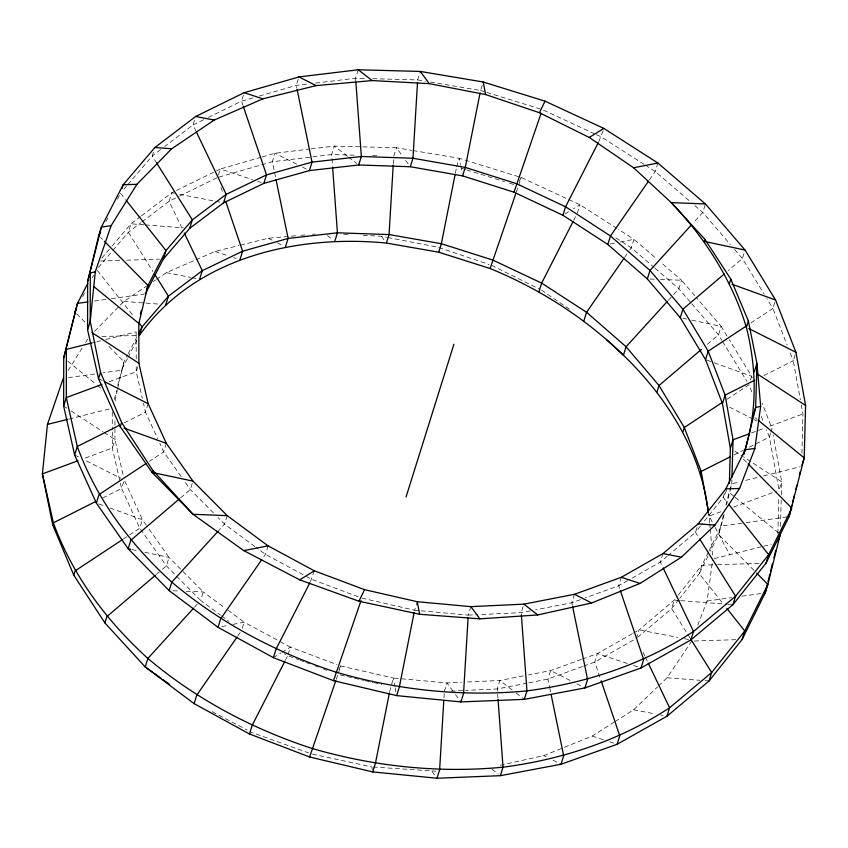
<?xml version="1.0" encoding="UTF-8"?>
<svg xmlns="http://www.w3.org/2000/svg" width="848" height="848" viewBox="0 0 848 848"><rect width="100%" height="100%" fill="white"/><g stroke="black" fill="none" stroke-linecap="round" stroke-linejoin="round"><path stroke-width="0.64" stroke-dasharray="4.24 3.18" d="M777.87 533.53L778.856 496.811M780.499 526.364L781.199 500.14M781.337 494.893L781.686 481.77L773.206 435.098M801.89 453.288L802.939 413.941L801.296 404.867M731.866 479.968L731.76 483.848L726.683 504.316M393.281 164.067L393.589 158.852M443.949 697.957L444.257 692.731M697.787 625.305L707.062 601.031L712.649 560.199M455.376 173.204L456.404 168.074M389.677 691.65L393.355 678.04L446.991 682.947L461.556 682.258M114.385 399.366L116.526 390.504M117.745 385.437L124.052 361.767L127.656 354.793M117.353 389.624L114.915 402.312M117.66 388.352L124.052 361.767L108.258 345.761M136.21 358.895L136.168 331.907L136.782 329.384M723.386 515.361L718.638 534.547L710.423 551.147M725.93 505.122L729.1 492.328L734.22 496.525M724.15 514.556L718.638 534.547L753.925 570.344M153.403 152.343L152.258 155.968L127.37 185.182M194.542 120.098L193.015 124.953L164.798 146.428M137.747 366.898L136.221 371.742L142.305 398.263M218.371 175.059L220.268 168.996L261.014 157.283M243.418 95.114L241.521 101.166L242.793 104.919M148.146 403.68L145.485 412.16L157.622 438.628M166.356 443.387L163.696 451.867L149.439 461.28M298.178 79.362L296.281 85.415L296.8 87.98M192.22 483.53L190.312 489.593L180.232 498.179M358.259 69.769L355.598 78.239L355.789 80.857M227.222 515.648L224.561 524.117L219.282 529.926M242.263 628.241L244.16 622.188L226.352 609.002M268.074 545.868L265.413 554.348L262.435 558.652M393.748 156.233L396.408 147.753L411.81 150.34M372.77 78.705L417.661 79.924L420.322 71.444M288.119 654.391L290.398 647.119L279.988 641.512M314.311 570.81L310.463 581.622M456.659 166.791L459.309 158.311L521.128 177.476L579.947 204.739L617.429 228.737M430.498 82.076L480.572 90.471L483.222 82.002M338.352 673.227L340.631 665.956L393.355 678.04L395.009 686.827M361.884 598.126L414.608 610.21L416.887 602.939M577.287 213.219L579.947 204.739L573.555 208.693M603.098 130.846L598.826 141.563M444.341 691.427L446.991 682.947L454.719 693.494M421.159 610.804L468.255 615.118L470.905 606.638M657.878 163.017L655.218 171.497L649.261 180.094M523.089 606.574L521.191 612.627L521.382 615.235M574.499 594.289L571.849 602.758L572.368 605.324M705.059 205.163L702.78 212.435L693.102 223.066M621.351 577.276L618.69 585.756L619.962 589.498M743.94 253.69L742.413 258.534L728.305 270.565M583.678 666.093L594.777 662.065L636.413 638.364L639.074 629.884L674.255 600.14L677.51 596.027M662.988 553.574L660.327 562.054L628.824 579.99M697.035 527.467L695.508 532.311L668.372 555.249M750.501 379.936L751.646 376.3L729.291 339.688M774.796 302.418L772.899 308.471L787.124 344.966M724.33 493.737L723.196 497.373L701.211 525.113M729.863 489.911L731.76 483.848L739.371 481.95M770.514 433.455L769.38 437.091L779.026 490.25L781.686 481.77L743.473 456.818M770.896 432.247L772.03 428.611L762.076 403.065M795.191 354.718L793.293 360.782L800.353 399.673M336.253 679.375L337.97 674.436L363.697 680.329M516.326 192.125L521.128 177.476L519.485 180.878M338.988 669.358L340.631 665.956M726.715 490.261L723.196 497.373L727.255 502.493M708.387 552.154L701.932 565.203L699.282 573.683L679.736 598.349M708.97 550.977L721.288 526.067L744.767 522.803M708.08 555.896L699.282 573.683L723.651 604.391M285.363 660.263L287.737 655.599L284.271 653.734M573.725 220.204L575.506 216.706M105.989 221.434L107.813 217.915M117.48 199.11L119.292 195.581M82.68 296.577L84.493 293.048M92.358 277.773L93.566 275.42M128.26 353.627L136.676 337.345M127.401 358.619L121.391 370.247L103.308 372.77M128.006 357.453L137.016 340.006M68.137 370.502L82.086 348.136M85.574 342.539L87.673 339.179M658.504 685.99L667.111 677.753L691.756 641.077M237.769 636.032L240.758 631.739M624.594 257.485L629.068 251.029M629.82 249.959L631.304 247.807L633.965 239.327L618.531 229.448M700.395 526.142L695.508 532.311L699.028 537.918M678.326 595.01L701.932 565.203L716.327 564.747M678.919 599.377L671.595 608.62L636.413 638.364M123.935 189.21L126.511 186.189M101.824 258.046L111.258 246.969M112.116 245.962L131.005 223.808L140.408 216.643M98.304 267.533L112.042 251.421M112.901 250.414L128.345 232.288L140.885 222.738M194.489 607.2L198.008 603.331M668.309 300.351L672.708 295.517M673.588 294.542L678.866 288.744L681.527 280.264L660.719 262.361M94.563 331.335L119.282 306.086M120.193 305.153L123.85 301.411L146.736 285.946M615.107 721.542L633.647 709.787L657.55 686.901M156.318 574.488L161.364 570.195M162.371 569.337L166.399 565.902L169.059 557.422L147.001 526.163M707.412 344.299L718.5 334.854L721.16 326.374L696.176 297.309M667.365 556.097L660.327 562.054L662.574 566.75M160.622 149.608L152.258 155.968L156.477 162.699M141.457 215.848L171.762 192.782L175.313 191.044M141.934 221.943L169.102 201.262L178.568 196.619M153.265 281.525L155.449 280.052M156.541 279.321L166.335 272.685L194.839 260.272M123.331 539.031L139.782 528.177L142.432 519.697L124.232 479.989L121.571 488.469L139.782 528.177L166.399 565.902L175.663 575.23M750.978 322.95L772.899 308.471L766.804 298.485M727.065 399.26L748.985 384.78L752.303 393.302M564.397 747.289L592.201 736.064L614.016 722.231M565.044 213.961L569.305 211.322M273.374 657.666L280.815 653.055M281.886 652.398L290.398 647.119L336.953 664.578M249.46 733.976L251.888 732.471L308.661 752.95M627.69 580.626L618.69 585.756L585.406 597.84M632.322 633.732L597.437 653.585L582.64 658.96M633.445 633.085L639.074 629.884L677.912 637.431M124.327 422.823L145.485 412.16L143.46 403.319M102.756 497.946L121.571 488.469L112.307 448.051L112.286 431.356M763.9 375.579L793.293 360.782L789.976 352.259M734.103 454.857L743.505 450.118M749.388 447.161L769.38 437.091L766.528 429.788M203.668 119.727L193.015 124.953L195.835 130.825M208.396 117.406L241.521 101.166L254.252 97.509M176.49 190.461L220.268 168.996L252.64 179.681M179.755 196.036L217.607 177.476M196.026 259.753L215.032 251.474L239.115 245.485M500.203 765.288L543.844 755.589L563.189 747.777M109.244 381.717L136.221 371.742L136.221 364.036M85.33 458.026L112.307 448.051L114.968 439.582L114.946 420.301M751.434 432.978L763.698 428.452M769.825 426.184L802.939 413.941M709.681 522.58L709.119 516.093L721.383 511.556M733.647 507.03L776.577 491.162M580.477 599.631L571.849 602.758L535.48 609.85M581.41 659.405L550.585 670.598L528.505 674.902M582.449 666.539L547.925 679.078L528.452 682.873M259.35 96.036L296.281 85.415L309.17 83.857M262.286 156.912L275.017 153.255L309.838 149.036M218.879 177.115L272.367 161.735L331.685 154.559L356.775 155.237M91.764 343.016L95.57 342.062M96.842 341.744L100.647 340.801M105.724 339.529L136.168 331.907M69.059 419.029L109.721 408.863M745.71 480.36L758.398 477.191M763.476 475.919L800.279 466.718M714.101 558.599L762.384 546.525M763.656 546.207L771.277 544.299M240.387 245.178L268.275 238.246L295.655 235.776M610.316 243.97L615.298 242.994M620.27 242.019L633.965 239.327L656.755 258.947M221.752 626.577L227.974 625.358M232.956 624.382L244.16 622.188L278.833 640.887M530.286 610.857L521.191 612.627L478.844 614.62M523.311 675.909L499.938 680.467L466.845 682.015M527.149 683.128L497.278 688.936L465.51 690.431M94.435 301.008L106.18 299.376M111.395 298.655L144.001 294.118M68.423 377.614L95.559 373.841M746.07 522.622L787.813 516.814M707.062 601.031L731.612 597.617M741.947 596.176L761.334 593.483M315.626 83.083L355.598 78.239L366.166 78.525M311.131 148.888L334.345 146.079L396.408 147.753L402.588 156.191M300.87 235.309L304.782 234.949M312.605 234.249L315.212 234.016M373.109 767.005L435.967 771.192M468.255 615.118L477.519 614.683M450.956 691.12L464.185 690.495M100.552 261.025L121.487 260.368M126.712 260.198L159.413 259.159M101.983 336.539L136.835 335.437M717.631 564.704L759.49 563.379M694.332 641.003L735.651 639.689M372.622 155.661L377.901 155.809M649.981 279.024L655.239 279.236M660.497 279.437L681.527 280.264L695.307 296.302M173.077 590.77L179.649 591.024M186.221 591.289L203.308 591.957L225.303 608.228M343.8 234.239L348.994 234.525M363.262 235.288L381.43 236.274L386.55 237.26M144.043 224.815L131.005 223.808L128.345 232.288L152.958 271.519M145.347 224.911L183.168 227.836M123.85 301.411L160.537 304.252M679.471 600.543L674.255 600.14L671.595 608.62L687.071 633.276M680.774 600.649L726.418 604.179M727.722 604.274L732.937 604.677M667.111 677.753L699.854 680.287M705.091 680.69L709.023 680.986M414.608 610.21L419.845 610.687M417.661 79.924L425.367 81.217M413.093 150.562L459.309 158.311L460.496 164.586M174.349 193.28L171.762 192.782L169.102 201.262L182.044 228.324M179.532 194.287L214.48 201.082M215.774 201.336L220.957 202.333M387.833 237.504L437.759 247.171L489.116 264.512M166.335 272.685L190.662 277.413M191.945 277.656L197.065 278.653M684.378 638.682L690.855 639.943M633.647 709.787L655.419 714.016M660.539 715.012L663.094 715.511M682.82 318.244L686.657 319.049M691.767 320.141L721.16 326.374L728.612 338.575M132.002 549.557L138.394 550.914M144.785 552.271L169.059 557.422L203.308 591.957L200.647 600.437L220.554 615.16M312.424 754.116L371.806 766.899L372.505 770.673M364.979 680.626L372.696 682.396M373.979 682.693L381.695 684.453M480.572 90.471L485.618 92.04M486.879 92.432L542.381 109.646L595.201 134.122M461.704 168.349L465.488 169.526M466.75 169.918L504.592 181.652M509.637 183.221L514.683 184.779M257.622 181.324L261.364 182.553M215.032 251.474L228.727 255.99M233.709 257.633L236.2 258.46M627.319 663.443L597.437 653.585L594.777 662.065L600.702 679.555M633.551 665.5L639.774 667.556M592.201 736.064L603.405 739.753M609.638 741.809L615.86 743.866M706.808 360.114L713.03 362.361M714.281 362.806L751.646 376.3L752.589 378.738M98.845 503.956L105.078 506.203M110.06 508.005L142.432 519.697L146.238 525.082M358.206 596.748L311.651 579.29L265.413 554.348L255.99 547.373M288.967 656.066L298.761 659.733M299.991 660.2L304.888 662.034M306.117 662.489L309.796 663.867M314.693 665.712L318.371 667.09M323.268 668.924L326.946 670.302M596.398 134.673L601.2 136.899L644.194 164.438M491.628 265.36L539.063 288.903M729.524 407.178L753.141 419.082M754.317 419.686L756.681 420.873M98.548 378.674L102.099 380.455M74.635 454.984L80.539 457.962M86.443 460.941L120.692 478.208M296.779 164.247L275.017 153.255L272.367 161.735L275.78 178.356M302.503 167.13L307.082 169.452M268.275 238.246L272.865 240.556M277.444 242.867L283.168 245.761M570.057 680.435L550.585 670.598L547.925 679.078L549.504 686.742M576.926 683.901L584.94 687.951M543.844 755.589L546.133 756.745M553.013 760.211L561.026 764.26M212.286 711.779L247.224 730.033M645.296 165.137L655.218 171.497L689.901 201.347M615.871 237.928L631.304 247.807L654.094 267.427M734.739 451.115L742.382 456.107M63.653 406.065L66.928 408.206M71.296 411.057L102.958 431.738M104.05 432.448L114.968 439.582L123.363 476.205M541.437 290.08L571.722 310.792M254.941 546.6L224.561 524.117L218.084 517.587M221.604 615.934L228.928 621.361M347.532 156.318L334.345 146.079L331.685 154.559L332.543 166.293M348.549 157.103L356.669 163.41M327.476 235.617L332.692 239.677M512.107 689.912L499.938 680.467L497.278 688.936L497.946 698.074M516.167 693.06L524.287 699.367M492.02 769.2L498.285 774.054M755.059 417.693L757.105 419.368M735.237 497.363L780.287 534.24M67.819 361.195L96.492 384.663M97.509 385.501L100.583 388.013M694.851 205.608L702.78 212.435L730.351 244.51M655.091 268.275L678.866 288.744L690.929 302.778M213.452 512.923L190.312 489.593L184.228 480.964M176.585 576.163L199.725 599.504M743.473 459.171L747.194 462.944M100.594 237.419L102.449 239.306M76.68 313.728L85.966 323.152M734.665 249.513L742.413 258.534L764.09 294.044M691.788 303.775L718.5 334.854L721.892 340.398M120.501 193.238L125.377 199.375M97.403 270.576L133.147 315.615M405.673 160.41L409.531 165.678M381.43 236.274L384.971 241.108M455.493 694.544L460.888 701.921M432.014 771.457L435.565 776.302M181.186 476.65L163.696 451.867L159.837 443.44M687.77 634.399L689.88 637.76M722.57 341.511L746.95 381.452M709.119 516.093L708.663 513.538L709.119 516.093L714.588 526.375M715.203 527.509L729.799 554.921M643.166 652.483L644.851 656.013M645.413 657.189L647.66 661.896M761.313 416.41L763.211 421.276M220.999 187.482L223.109 193.726M549.769 688.025L550.553 691.862M460.729 165.837L462.139 173.374M395.242 688.078L395.952 691.851M709.787 523.884L710.126 527.774M710.242 529.067L712.49 555.027M112.265 412.075L112.286 430.063"/><path stroke-width="1.27" d="M87.577 329.755L90.227 321.275L95.283 271.805L111.088 225.706L136.899 184.323L171.688 148.792L214.173 120.066L262.859 98.845L316.113 85.616L372.177 80.571L429.258 83.645L485.586 94.552L539.455 112.731L589.265 137.461L633.604 167.777L671.266 202.608L704.847 239.263L730.806 279.109L748.349 320.936L756.946 363.463L760.656 406.298L754.9 448.412L739.583 488.459L714.938 525.124L681.485 557.168L640.028 583.435L591.681 602.96L537.77 614.948L479.841 618.839L419.633 614.281L358.958 601.221L299.715 579.852L243.8 550.628L193.047 514.301L152.089 472.431L120.268 426.745L98.548 378.674L87.577 329.755L87.641 281.525L98.739 235.532L101.4 227.063L123.161 184.758L154.919 147.488L195.676 116.473L244.182 92.686L298.931 76.935L358.259 69.769L420.322 71.444L483.222 82.002L545.041 101.166L603.861 128.419L657.878 163.017L705.441 203.955L745.074 250.054L775.56 299.991L795.943 352.302L805.6 405.461L804.201 457.92L789.117 516.633L766.02 563.178L732.937 604.677L690.855 639.943L641.024 667.959L584.94 687.951L524.287 699.367L460.888 701.921L396.663 695.614L333.518 680.69L273.374 657.666L218.021 627.308L169.134 590.611L128.165 548.751L96.354 503.055L74.635 454.984L63.653 406.065L63.727 357.845L77.475 303.372L87.757 283.391M729.365 483.254L730.372 448.263L722.443 403.606L705.568 359.658L680.266 317.693L647.353 278.928L607.825 244.457L562.924 215.275L514.015 192.21L462.616 175.886L410.305 166.738L358.693 164.978L309.372 170.607L263.855 183.38L223.543 202.842L189.687 228.345L163.335 259.043L145.305 293.938M731.941 477.371L733.032 439.783L725.104 395.126L708.218 351.178L682.926 309.223L650.003 270.448L610.486 235.977L565.574 206.795L516.676 183.73L465.276 167.406L412.965 158.258L361.354 156.498L312.032 162.127L266.505 174.9L226.204 194.362L192.348 219.865L165.996 250.563L147.965 285.458L146.45 290.302M743.505 454.401C757.508 413.315 756.914 369.092 746.357 327.296C732.025 280.126 705.186 238.108 671.266 202.608L705.441 203.955M393.196 165.371L389.052 234.567L386.391 243.047C296.026 234.366 194.68 257.728 139.422 335.352L142.082 326.872L168.434 296.175L202.29 270.671L242.592 251.209L288.119 238.436L337.44 232.818L389.052 234.567L441.363 243.715L492.752 260.039L541.66 283.105L586.572 312.287L626.089 346.758L659.013 385.533L684.304 427.498L701.179 471.435L708.44 512.266M417.513 82.532L412.965 158.258L410.305 166.738M443.79 700.565L439.635 769.761L436.974 778.231L372.749 771.924L309.605 756.999L249.46 733.976L194.107 703.628L145.22 666.931L104.919 622.941L73.765 575.124L52.714 524.944L42.4 473.894L47.456 424.424L63.25 378.335M468.096 617.726L463.549 693.441L460.888 701.921M455.122 174.476L441.363 243.715L438.702 252.195L386.391 243.047M480.063 93.036L465.276 167.406L462.616 175.886M389.423 692.933L375.399 763.444L372.749 771.924M414.1 612.775L399.313 687.134L396.663 695.614M140.439 314.195L141.351 310.389M754.285 371.943L756.946 363.463L755.674 407.538L745.201 449.758L725.846 488.893L698.169 523.831L662.988 553.574L621.351 577.276L574.499 594.289L523.852 604.147L470.905 606.638L417.269 601.73L364.545 589.646L314.311 570.81L268.074 545.868L227.222 515.648L192.973 481.113L166.356 443.387L148.146 403.68L138.881 363.262L138.828 323.438L147.965 285.458L104.315 241.192M436.974 778.231L500.373 775.676L561.026 764.26L617.111 744.279L666.941 716.253L709.023 680.986L742.106 639.487L765.203 592.943L767.376 584.155M768.002 581.643L769.867 574.107M770.482 571.594L772.348 564.068M773.906 557.783L775.772 550.246M789.117 516.633L791.915 505.334M792.541 502.822L794.396 495.285M795.954 489.01L796.887 485.236M799.367 475.187L800.3 471.424M63.727 357.845L77.475 303.372L87.916 301.92M87.641 281.525L101.4 227.063L111.088 225.706M122.027 188.394L123.161 184.758L136.899 184.323M63.653 406.065L66.314 397.585L66.388 349.365L91.764 343.016M52.714 524.944L53.382 522.824L42.4 473.894L77.974 460.75M74.635 454.984L77.295 446.504L66.314 397.585L101.887 384.441M98.548 378.674L100.541 372.314L90.227 321.275L90.301 273.045L95.283 271.805M163.335 259.043L165.996 250.563L126.193 200.404M73.765 575.124L75.101 570.884L122.239 539.763M96.354 503.055L99.015 494.575L146.153 463.443M120.268 426.745L121.603 422.505L100.541 372.314M165.773 304.655L168.434 296.175L155.067 274.879M189.687 228.345L192.348 219.865L156.477 162.699M199.63 279.151L202.29 270.671L184.292 233.03M223.543 202.842L226.204 194.362L196.397 132.002M104.919 622.941L106.912 616.581L155.311 575.347M121.603 422.505L152.746 470.322L152.089 472.431L192.973 481.113M239.942 259.689L242.592 251.209L225.653 201.22M263.855 183.38L266.505 174.9L243.217 106.17M169.134 590.611L171.794 582.131L218.402 530.89M285.458 246.916L288.119 238.436L276.035 179.628M309.372 170.607L312.032 162.127L297.065 89.252M334.78 241.288L337.44 232.818L332.639 167.597M358.693 164.978L361.354 156.498L355.884 82.161M194.107 703.628L196.768 695.148L237.027 637.113M218.021 627.308L220.681 618.828L261.693 559.722M249.46 733.976L252.11 725.496L284.769 661.429M273.374 657.666L276.024 649.186L309.87 582.788M309.605 756.999L335.829 680.605M333.518 680.69L361.025 600.596M406.065 496.917L453.892 344.288M708.334 512.224C701.042 451.284 666.92 397.224 623.439 355.238C585.109 317.841 539.572 288.829 490.102 268.519L515.891 193.365M514.015 192.21L541.098 113.346M539.01 291.585L541.66 283.105L573.131 221.37M562.924 215.275L565.574 206.795L598.232 142.729M583.912 320.767L586.572 312.287L623.852 258.555M607.825 244.457L610.486 235.977L648.508 181.165M647.353 278.928L650.003 270.448L691.353 225.006M500.373 775.676L503.034 767.196L498.041 699.377M524.287 699.367L526.947 690.887L521.382 615.235M657.02 391.893L659.013 385.533L701.36 349.45M680.266 317.693L682.926 309.223L724.266 273.999M704.847 239.263L704.179 241.383L745.074 250.054M561.026 764.26L563.676 755.78L551.083 694.417M584.94 687.951L587.6 679.471L572.633 606.596M682.979 431.738L684.304 427.498L722.676 402.153M705.568 359.658L708.218 351.178L746.59 325.844M729.481 283.349L730.806 279.109M700.522 473.555L701.179 471.435L730.573 456.637M722.443 403.606L725.104 395.126L754.497 380.317M746.357 327.296L748.349 320.936M617.111 744.279L619.761 735.799L601.126 680.806M641.024 667.959L643.674 659.479L620.386 590.749M730.372 448.263L733.032 439.783L748.975 433.89M753.013 416.018L755.674 407.538L760.656 406.298M743.685 454.602L745.201 449.758L754.9 448.412M666.941 716.253L669.591 707.773L711.684 672.506L744.767 631.007L767.864 584.463L780.287 534.24L778.008 541.501M690.855 639.943L693.516 631.463L735.598 596.197L768.68 554.698L791.778 508.153L748.127 463.888M709.023 680.986L711.684 672.506L690.59 638.883M732.937 604.677L735.598 596.197L699.727 539.031M742.106 639.487L744.767 631.007L726.895 608.493M766.02 563.178L768.68 554.698L728.877 504.539M801.922 465.192L804.201 457.92L758.133 420.205M765.203 592.943L767.864 584.463L756.713 573.163M539.455 112.731L545.041 101.166M358.958 601.221L364.545 589.646M98.739 235.532L100.552 232.013M74.825 311.852L76.638 308.322M138.478 333.858L142.082 326.872L138.828 322.781M193.609 608.164L147.87 658.451L145.22 666.931L161.078 678.283M667.429 301.316L626.089 346.758L623.439 355.238L607.02 340.048M179.225 499.037L130.825 540.271L128.165 548.751L130.719 549.292M589.265 137.461L603.861 128.419M299.715 579.852L314.311 570.81M119.621 425.187L77.295 446.504C96.619 499.504 130.295 544.374 171.794 582.131C220.035 622.845 276.247 652.695 336.179 672.21C398.062 690.219 462.732 697.003 526.947 690.887C586.201 683.159 643.367 664.387 693.516 631.463L663.136 567.927M95.707 501.497L53.382 522.824C72.705 575.813 106.382 620.683 147.87 658.451C196.121 699.165 252.333 729.004 312.265 748.519C374.138 766.528 438.819 773.312 503.034 767.196C562.288 759.469 619.453 740.707 669.591 707.773L648.222 663.072M47.456 424.424L67.787 419.347M633.604 167.777L657.878 163.017M243.8 550.628L268.074 545.868M725.846 488.893L739.583 488.459M227.222 515.648L193.047 514.301L152.746 470.322M154.919 147.488L171.688 148.792M698.169 523.831L714.938 525.124M195.676 116.473L214.173 120.066M662.988 553.574L681.485 557.168M438.702 252.195L490.102 268.519M244.182 92.686L262.859 98.845M621.351 577.276L640.028 583.435M731.972 284.25L775.56 299.991M124.009 428.092L166.356 443.387M748.72 328.483L795.943 352.302M104.452 381.653L148.146 403.68M298.931 76.935L316.113 85.616M574.499 594.289L591.681 602.96M757.561 374.085L805.6 405.461M91.944 332.607L138.881 363.262M163.198 679.789L169.536 684.336M358.259 69.769L372.177 80.571M523.852 604.147L537.77 614.948M93.789 286.56L138.828 323.438M420.322 71.444L429.258 83.645M470.905 606.638L479.841 618.839M483.222 82.002L485.586 94.552M417.269 601.73L419.633 614.281"/></g></svg>
